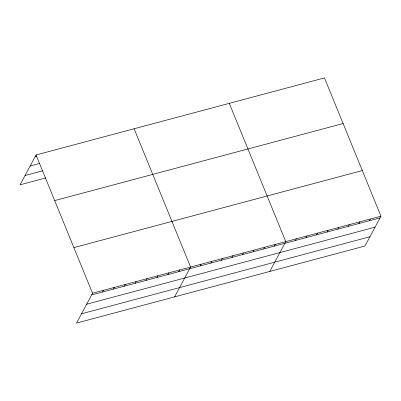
<?xml version="1.0" encoding="UTF-8"?>
<svg xmlns="http://www.w3.org/2000/svg" width="401" height="401" viewBox="0 0 401 401"><rect width="100%" height="100%" fill="white"/><g stroke="black" fill="none" stroke-linecap="round" stroke-linejoin="round"><path stroke-width="0.6" d="M380.95 216.189L92.521 293.236L76.521 323.081L364.945 246.034L380.95 216.189L324.479 77.919L36.055 154.966L20.05 184.811L45.854 177.919M102.511 292.018L103.418 290.324M113.408 289.106L114.315 287.412M124.305 286.199L125.212 284.504M135.202 283.286L136.109 281.592M146.094 280.374L147.002 278.68M156.991 277.467L157.899 275.773M167.889 274.555L168.796 272.86M178.786 271.642L179.693 269.948M174.585 296.885L190.59 267.041L134.119 128.771M200.254 265.908L201.162 264.214M210.831 263.081L211.738 261.392M221.407 260.259L222.314 258.565M231.984 257.432L232.891 255.738M242.56 254.61L243.467 252.916M253.136 251.783L254.044 250.089M263.708 248.956L264.62 247.267M274.284 246.134L275.191 244.44M269.768 271.462L285.768 241.613L229.297 103.343M295.437 240.485L296.344 238.79M306.013 237.658L306.92 235.963M316.589 234.831L317.497 233.141M327.166 232.009L328.073 230.314M337.737 229.182L338.65 227.487M348.314 226.359L349.221 224.665M358.89 223.532L359.797 221.838M369.466 220.71L370.374 219.016M35.143 156.656L36.867 156.2M30.165 165.949L39.915 163.342M25.032 175.518L42.812 170.771M54.686 200.595L343.116 123.548M73.889 247.607L362.314 170.56M91.613 294.93L380.043 217.883M86.636 304.219L375.06 227.172M81.503 313.793L369.928 236.745M36.055 154.966L92.521 293.236"/></g></svg>
